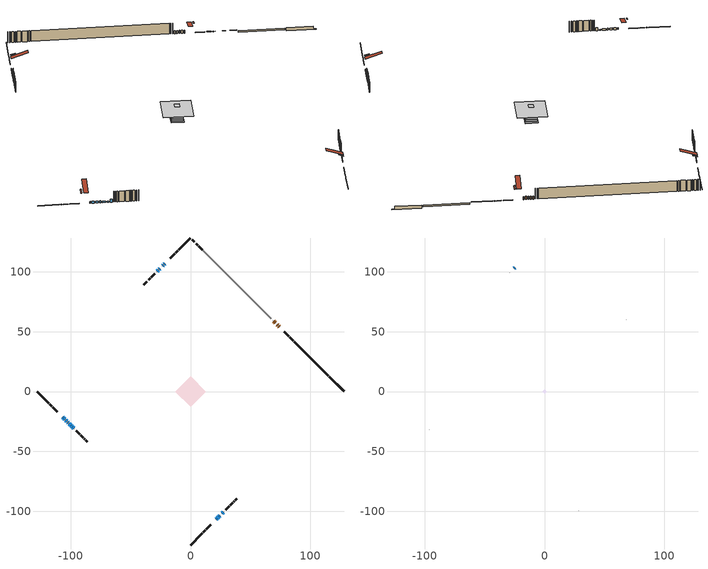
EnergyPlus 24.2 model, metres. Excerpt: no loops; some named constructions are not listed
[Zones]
conditioned space
 floor adiabatic (Floor2 construction): -4.8,0 0,4.8 4.8,0 0,-4.8 z0.61
 floor adiabatic (AdiabaticFloorConstruction): -12.67,0 0,12.67 12.67,0 0,-12.67 z5.49
 floor foundation (Slab1 construction): -5.38,0 0,5.38 5.38,0 0,-5.38 z-1.52
 floor foundation (Slab2 construction): -4.8,0.03 -0.03,4.8 4.8,-0.03 0.03,-4.8 z-0.65
 floor foundation (Slab3 construction): -1.49,0 0,1.49 1.49,0 0,-1.49 z0
 wall outside (RimJoist1 construction): 0,-128.34 8.91,-119.43 / -128.34,0 -119.43,-8.91 / 0,128.34 -8.91,119.43 / 95.48,32.85 86.58,41.76 z0.61:0.91
 wall outside (RimJoist3 construction): 9.56,-118.77 9.91,-118.42 / -118.77,-9.56 -118.42,-9.91 / -9.56,118.77 -9.91,118.42 / 85.92,42.42 85.57,42.76 z0.61:0.91
 wall outside (RimJoist4 construction): 10.57,-117.77 12.54,-115.8 / -117.77,-10.57 -115.8,-12.54 / -10.57,117.77 -12.54,115.8 / 84.92,43.42 82.95,45.39 z0.61:0.91
 wall outside (RimJoist5 construction): 13.19,-115.14 17.13,-111.21 / -115.14,-13.19 -111.21,-17.13 / -13.19,115.14 -17.13,111.21 / 82.29,46.05 78.36,49.98 z0.61:0.91
 wall outside (AdiabaticWallConstruction 1): 74.03,54.3 73.68,54.65 / 73.03,55.31 72.51,55.82 / 71.86,56.48 71.64,56.7 / 70.98,57.35 70.6,57.73 / 69.95,58.39 69.57,58.77 z0.61:2.64
 wall outside (AdiabaticWallConstruction): 21.45,-106.88 21.78,-106.56 / -101.56,-26.77 -100.27,-28.07 z0.61:1.53; -21.45,106.88 -22.07,106.27 / -106.88,-21.45 -106.56,-21.78 / -105.9,-22.43 -104.93,-23.4 / -104.27,-24.06 -103.3,-25.03 / -102.65,-25.69 -102.22,-26.12 / -23.92,104.42 -24.24,104.09 / -25.88,102.46 -26.26,102.08 / 25.15,-103.19 25.38,-102.96 / 26.03,-102.3 26.08,-102.25 z0.61:1.83; -22.72,105.61 -23.26,105.07 / 22.43,-105.9 23.51,-104.82 / -26.91,101.42 -27.88,100.45 / -98.31,-30.03 -97.59,-30.75 z0.61:2.44; 24.17,-104.17 24.49,-103.84 z0.61:1.07; -99.61,-28.72 -98.96,-29.37 z0.61:1.22; 26.74,-101.6 27.38,-100.95 z0.61:2.74
 wall outside (Wall10 construction): 28.04,-100.3 28.08,-100.25 / -96.93,-31.4 -96.89,-31.44 / -28.54,99.8 -28.58,99.76 / 68.91,59.42 68.87,59.47 z0.61:7.93
 wall outside (Wall1 construction): 29.4,-98.94 29.69,-98.64 / -95.57,-32.76 -95.28,-33.06 / -29.9,98.44 -30.19,98.14 / 9.74,118.6 9.44,118.89 z0.61:7.93
 wall outside (Wall2 construction): 30.35,-97.98 32.44,-95.89 / -94.62,-33.71 -92.53,-35.8 / -30.85,97.49 -32.94,95.4 / 8.78,119.55 6.69,121.64 z0.61:7.93
 wall outside (Wall3 construction): 33.1,-95.24 34.43,-93.9 / -91.87,-36.46 -90.54,-37.79 / -33.6,94.74 -34.93,93.41 / 6.04,122.3 4.7,123.63 z0.61:7.93
 wall outside (Wall4 construction): 35.09,-93.25 35.35,-92.99 / -89.88,-38.45 -89.62,-38.71 / -35.59,92.75 -35.85,92.49 / 4.05,124.29 3.79,124.55 z0.61:7.93
 wall outside (Wall6 construction): 36,-92.33 36.75,-91.58 / -88.97,-39.37 -88.22,-40.11 / -36.5,91.83 -37.25,91.09 / 3.13,125.2 2.38,125.95 z0.61:7.93
 wall outside (Wall8 construction): 37.41,-90.93 37.67,-90.67 / -87.56,-40.77 -87.3,-41.03 / -37.91,90.43 -38.17,90.17 / 1.73,126.61 1.47,126.87 z0.61:7.93
 wall outside (Wall9 construction): 38.32,-90.01 38.48,-89.86 / -86.65,-41.69 -86.49,-41.84 / -38.82,89.51 -38.98,89.36 / 0.81,127.53 0.66,127.68 z0.61:7.93
 wall foundation (FoundationWall1 construction): 115.98,12.36,-1.52 115.98,12.36,0.61 127.1,1.24,0.61 127.1,1.24,-1.29 128.34,0,-1.29 128.34,0,-1.52
 wall foundation (FoundationWall2 construction): 115.32,13.01 96.14,32.19 z-0.65:0.35
 wall adiabatic (Wall12 construction): 67.55,60.78 10.39,117.94 z0.61:7.93
 window (WindowConstruction): 21.45,-106.88 21.78,-106.56 z0.61:1.52
 window (WindowConstruction 14): -21.45,106.88 -22.06,106.27 z0.61:1.83
 window (WindowConstruction 15): -106.88,-21.45 -106.56,-21.78 z0.61:1.83
 window (WindowConstruction 5): -105.9,-22.43 -104.93,-23.4 z0.61:1.83
 window (WindowConstruction 6): -104.27,-24.06 -103.3,-25.03 z0.61:1.83
 window (WindowConstruction 7): -22.72,105.61 -23.26,105.07 z0.61:2.44
 window (WindowConstruction 8): 22.43,-105.9 23.51,-104.82 z0.61:2.44
 window (WindowConstruction 9): -102.65,-25.69 -102.22,-26.12 z0.61:1.83
 window (WindowConstruction 10): -23.92,104.42 -24.24,104.09 z0.61:1.83
 window (WindowConstruction 1): 24.17,-104.17 24.49,-103.84 z0.61:1.07
 window (WindowConstruction 16): -101.56,-26.78 -100.27,-28.07 z0.61:1.52
 window (WindowConstruction 17): -99.61,-28.73 -98.96,-29.37 z0.61:1.22
 window (WindowConstruction 11): -25.88,102.46 -26.26,102.08 z0.61:1.83
 window (WindowConstruction 12): 25.15,-103.19 25.38,-102.96 z0.61:1.83
 window (WindowConstruction 13): 26.03,-102.3 26.08,-102.26 z0.61:1.83
 window (WindowConstruction 2): -26.91,101.42 -27.88,100.45 z0.61:2.44
 window (WindowConstruction 3): 26.74,-101.6 27.38,-100.95 z0.61:2.74
 window (WindowConstruction 4): -98.31,-30.03 -97.59,-30.75 z0.61:2.44
 door (Door): 74.03,54.31 73.68,54.65 z0.61:2.64
 door (Door 1): 73.03,55.31 72.52,55.82 z0.61:2.64
 door (Door 2): 71.86,56.48 71.64,56.7 z0.61:2.64
 door (Door 3): 70.98,57.35 70.6,57.73 z0.61:2.64
 door (Door 4): 69.95,58.39 69.57,58.77 z0.61:2.64
 ceiling adiabatic (AdiabaticFloorConstruction): 0,-12.67 12.67,0 0,12.67 -12.67,0 z5.49
 roof outside (Roof2 construction): 20.8,-107.54,7.93 13.8,-100.54,11.22 11.96,-102.39,11.22 18.95,-109.38,7.93; -107.54,-20.8,7.93 -100.54,-13.8,11.22 -102.39,-11.96,11.22 -109.38,-18.95,7.93; -20.8,107.54,7.93 -13.8,100.54,11.22 -11.96,102.39,11.22 -18.95,109.38,7.93; 74.69,53.65,7.93 67.69,46.65,11.22 69.53,44.81,11.22 76.53,51.8,7.93
attic - vented
 floor to conditioned space (Floor1 construction Reversed): -2,0 0,2 2,0 0,-2 z7.93
 wall outside (AdiabaticWallConstruction): -24.9,103.44 -25.22,103.11 z0.61:1.83
 wall outside (Wall11 construction): 28.74,-99.6 28.74,-99.59 / -96.23,-32.1 -96.23,-32.11 / -29.24,99.1 -29.24,99.09 / 68.21,60.12 68.21,60.13 z0.61:7.93
 window (WindowConstruction 18): -24.9,103.44 -25.22,103.11 z0.61:1.83
 roof outside (Roof1 construction): 18.3,-110.04,7.93 16.35,-108.09,8.84 15.84,-108.6,8.84 17.78,-110.55,7.93; -110.04,-18.3,7.93 -108.09,-16.35,8.84 -108.6,-15.84,8.84 -110.55,-17.78,7.93; -18.3,110.04,7.93 -16.35,108.09,8.84 -15.84,108.6,8.84 -17.78,110.55,7.93; 77.19,51.15,7.93 75.24,49.2,8.84 75.75,48.69,8.84 77.7,50.64,7.93
[Schedule:Day:Interval]
clothes dryer exhaust 0 schedule day: No, 01:00, 0.123457, 02:00, 0.0740741, 03:00, 0.0493827, 04:00, 0.0246914, 05:00, 0.0493827, 06:00, 0.0740741, 07:00, 0.197531, 08:00, 0.395062, 09:00, 0.592593, 10:00, 0.839506, 11:00, 0.962963, 12:00, 1, 13:00, 0.91358, 14:00, 0.82716, 15:00, 0.716049, 16:00, 0.753086, 17:00, 0.679012, 18:00, 0.666667, 20:00, 0.62963, 21:00, 0.641975, 22:00, 0.666667, 23:00, 0.54321, 24:00, 0.296296
clothes dryer exhaust 0 schedule default day; cooling season schedule day; cooling season schedule day 2; cooling season schedule default day; exterior lighting schedule default day; natural vent schedule default day: No, 24:00, 0
cooling season schedule day 1: No, 24:00, 1
exterior lighting schedule day 10: No, 01:00, 0.552381, 03:00, 0.510952, 05:00, 0.483333, 06:00, 0.538571, 07:00, 0.607619, 08:00, 0.56619, 09:00, 0.428095, 10:00, 0.345238, 12:00, 0.331429, 13:00, 0.345238, 14:00, 0.386667, 15:00, 0.414286, 16:00, 0.483333, 17:00, 0.607619, 18:00, 0.773333, 19:00, 0.88381, 20:00, 0.939048, 21:00, 0.966667, 22:00, 0.897619, 23:00, 0.773333, 24:00, 0.649048
exterior lighting schedule day 11: No, 01:00, 0.571429, 03:00, 0.528571, 05:00, 0.5, 06:00, 0.557143, 07:00, 0.628571, 08:00, 0.585714, 09:00, 0.442857, 10:00, 0.357143, 12:00, 0.342857, 13:00, 0.357143, 14:00, 0.4, 15:00, 0.428571, 16:00, 0.5, 17:00, 0.628571, 18:00, 0.8, 19:00, 0.914286, 20:00, 0.971429, 21:00, 1, 22:00, 0.928571, 23:00, 0.8, 24:00, 0.671429
exterior lighting schedule day 3: No, 01:00, 0.442857, 03:00, 0.409643, 05:00, 0.3875, 06:00, 0.431786, 07:00, 0.487143, 08:00, 0.453929, 09:00, 0.343214, 10:00, 0.276786, 12:00, 0.265714, 13:00, 0.276786, 14:00, 0.31, 15:00, 0.332143, 16:00, 0.3875, 17:00, 0.487143, 18:00, 0.62, 19:00, 0.708571, 20:00, 0.752857, 21:00, 0.775, 22:00, 0.719643, 23:00, 0.62, 24:00, 0.520357
exterior lighting schedule day 4: No, 01:00, 0.4, 03:00, 0.37, 05:00, 0.35, 06:00, 0.39, 07:00, 0.44, 08:00, 0.41, 09:00, 0.31, 10:00, 0.25, 12:00, 0.24, 13:00, 0.25, 14:00, 0.28, 15:00, 0.3, 16:00, 0.35, 17:00, 0.44, 18:00, 0.56, 19:00, 0.64, 20:00, 0.68, 21:00, 0.7, 22:00, 0.65, 23:00, 0.56, 24:00, 0.47
exterior lighting schedule day 5: No, 01:00, 0.380952, 03:00, 0.352381, 05:00, 0.333333, 06:00, 0.371429, 07:00, 0.419048, 08:00, 0.390476, 09:00, 0.295238, 10:00, 0.238095, 12:00, 0.228571, 13:00, 0.238095, 14:00, 0.266667, 15:00, 0.285714, 16:00, 0.333333, 17:00, 0.419048, 18:00, 0.533333, 19:00, 0.609524, 20:00, 0.647619, 21:00, 0.666667, 22:00, 0.619048, 23:00, 0.533333, 24:00, 0.447619
exterior lighting schedule day 6: No, 01:00, 0.390476, 03:00, 0.36119, 05:00, 0.341667, 06:00, 0.380714, 07:00, 0.429524, 08:00, 0.400238, 09:00, 0.302619, 10:00, 0.244048, 12:00, 0.234286, 13:00, 0.244048, 14:00, 0.273333, 15:00, 0.292857, 16:00, 0.341667, 17:00, 0.429524, 18:00, 0.546667, 19:00, 0.624762, 20:00, 0.66381, 21:00, 0.683333, 22:00, 0.634524, 23:00, 0.546667, 24:00, 0.45881
exterior lighting schedule day 7: No, 01:00, 0.419048, 03:00, 0.387619, 05:00, 0.366667, 06:00, 0.408571, 07:00, 0.460952, 08:00, 0.429524, 09:00, 0.324762, 10:00, 0.261905, 12:00, 0.251429, 13:00, 0.261905, 14:00, 0.293333, 15:00, 0.314286, 16:00, 0.366667, 17:00, 0.460952, 18:00, 0.586667, 19:00, 0.670476, 20:00, 0.712381, 21:00, 0.733333, 22:00, 0.680952, 23:00, 0.586667, 24:00, 0.492381
exterior lighting schedule day 8: No, 01:00, 0.466667, 03:00, 0.431667, 05:00, 0.408333, 06:00, 0.455, 07:00, 0.513333, 08:00, 0.478333, 09:00, 0.361667, 10:00, 0.291667, 12:00, 0.28, 13:00, 0.291667, 14:00, 0.326667, 15:00, 0.35, 16:00, 0.408333, 17:00, 0.513333, 18:00, 0.653333, 19:00, 0.746667, 20:00, 0.793333, 21:00, 0.816667, 22:00, 0.758333, 23:00, 0.653333, 24:00, 0.548333
exterior lighting schedule day 9: No, 01:00, 0.509524, 03:00, 0.47131, 05:00, 0.445833, 06:00, 0.496786, 07:00, 0.560476, 08:00, 0.522262, 09:00, 0.394881, 10:00, 0.318452, 12:00, 0.305714, 13:00, 0.318452, 14:00, 0.356667, 15:00, 0.382143, 16:00, 0.445833, 17:00, 0.560476, 18:00, 0.713333, 19:00, 0.815238, 20:00, 0.86619, 21:00, 0.891667, 22:00, 0.827976, 23:00, 0.713333, 24:00, 0.59869
[Schedule:Week:Daily]
clothes dryer exhaust 0 schedule Week Rule - Jan1-Dec31: clothes dryer exhaust 0 schedule day, clothes dryer exhaust 0 schedule day, clothes dryer exhaust 0 schedule day, clothes dryer exhaust 0 schedule day, clothes dryer exhaust 0 schedule day, clothes dryer exhaust 0 schedule day, clothes dryer exhaust 0 schedule day, clothes dryer exhaust 0 schedule default day, clothes dryer exhaust 0 schedule default day, clothes dryer exhaust 0 schedule default day, clothes dryer exhaust 0 schedule default day, clothes dryer exhaust 0 schedule default day
cooling season schedule Week Rule - Jan1-May26: cooling season schedule day, cooling season schedule day, cooling season schedule day, cooling season schedule day, cooling season schedule day, cooling season schedule day, cooling season schedule day, cooling season schedule default day, cooling season schedule default day, cooling season schedule default day, cooling season schedule default day, cooling season schedule default day
cooling season schedule Week Rule - May27-Jun2: cooling season schedule day, cooling season schedule day, cooling season schedule day, cooling season schedule day, cooling season schedule day, cooling season schedule day 1, cooling season schedule day 1, cooling season schedule default day, cooling season schedule default day, cooling season schedule default day, cooling season schedule default day, cooling season schedule default day
cooling season schedule Week Rule - Jun3-Sep29: cooling season schedule day 1, cooling season schedule day 1, cooling season schedule day 1, cooling season schedule day 1, cooling season schedule day 1, cooling season schedule day 1, cooling season schedule day 1, cooling season schedule default day, cooling season schedule default day, cooling season schedule default day, cooling season schedule default day, cooling season schedule default day
cooling season schedule Week Rule - Sep30-Oct6: cooling season schedule day 1, cooling season schedule day 2, cooling season schedule day 2, cooling season schedule day 2, cooling season schedule day 2, cooling season schedule day 2, cooling season schedule day 2, cooling season schedule default day, cooling season schedule default day, cooling season schedule default day, cooling season schedule default day, cooling season schedule default day
cooling season schedule Week Rule - Oct7-Dec31: cooling season schedule day 2, cooling season schedule day 2, cooling season schedule day 2, cooling season schedule day 2, cooling season schedule day 2, cooling season schedule day 2, cooling season schedule day 2, cooling season schedule default day, cooling season schedule default day, cooling season schedule default day, cooling season schedule default day, cooling season schedule default day
exterior lighting schedule Week Rule - Apr1-Apr28: exterior lighting schedule day 3, exterior lighting schedule day 3, exterior lighting schedule day 3, exterior lighting schedule day 3, exterior lighting schedule day 3, exterior lighting schedule day 3, exterior lighting schedule day 3, exterior lighting schedule default day, exterior lighting schedule default day, exterior lighting schedule default day, exterior lighting schedule default day, exterior lighting schedule default day
exterior lighting schedule Week Rule - Apr29-May5: exterior lighting schedule day 3, exterior lighting schedule day 3, exterior lighting schedule day 4, exterior lighting schedule day 4, exterior lighting schedule day 4, exterior lighting schedule day 4, exterior lighting schedule day 4, exterior lighting schedule default day, exterior lighting schedule default day, exterior lighting schedule default day, exterior lighting schedule default day, exterior lighting schedule default day
exterior lighting schedule Week Rule - May6-May26: exterior lighting schedule day 4, exterior lighting schedule day 4, exterior lighting schedule day 4, exterior lighting schedule day 4, exterior lighting schedule day 4, exterior lighting schedule day 4, exterior lighting schedule day 4, exterior lighting schedule default day, exterior lighting schedule default day, exterior lighting schedule default day, exterior lighting schedule default day, exterior lighting schedule default day
exterior lighting schedule Week Rule - May27-Jun2: exterior lighting schedule day 4, exterior lighting schedule day 4, exterior lighting schedule day 4, exterior lighting schedule day 4, exterior lighting schedule day 4, exterior lighting schedule day 5, exterior lighting schedule day 5, exterior lighting schedule default day, exterior lighting schedule default day, exterior lighting schedule default day, exterior lighting schedule default day, exterior lighting schedule default day
exterior lighting schedule Week Rule - Jun3-Jun30: exterior lighting schedule day 5, exterior lighting schedule day 5, exterior lighting schedule day 5, exterior lighting schedule day 5, exterior lighting schedule day 5, exterior lighting schedule day 5, exterior lighting schedule day 5, exterior lighting schedule default day, exterior lighting schedule default day, exterior lighting schedule default day, exterior lighting schedule default day, exterior lighting schedule default day
exterior lighting schedule Week Rule - Jul1-Jul28: exterior lighting schedule day 6, exterior lighting schedule day 6, exterior lighting schedule day 6, exterior lighting schedule day 6, exterior lighting schedule day 6, exterior lighting schedule day 6, exterior lighting schedule day 6, exterior lighting schedule default day, exterior lighting schedule default day, exterior lighting schedule default day, exterior lighting schedule default day, exterior lighting schedule default day
exterior lighting schedule Week Rule - Jul29-Aug4: exterior lighting schedule day 6, exterior lighting schedule day 6, exterior lighting schedule day 6, exterior lighting schedule day 7, exterior lighting schedule day 7, exterior lighting schedule day 7, exterior lighting schedule day 7, exterior lighting schedule default day, exterior lighting schedule default day, exterior lighting schedule default day, exterior lighting schedule default day, exterior lighting schedule default day
exterior lighting schedule Week Rule - Aug5-Aug25: exterior lighting schedule day 7, exterior lighting schedule day 7, exterior lighting schedule day 7, exterior lighting schedule day 7, exterior lighting schedule day 7, exterior lighting schedule day 7, exterior lighting schedule day 7, exterior lighting schedule default day, exterior lighting schedule default day, exterior lighting schedule default day, exterior lighting schedule default day, exterior lighting schedule default day
exterior lighting schedule Week Rule - Aug26-Sep1: exterior lighting schedule day 7, exterior lighting schedule day 7, exterior lighting schedule day 7, exterior lighting schedule day 7, exterior lighting schedule day 7, exterior lighting schedule day 7, exterior lighting schedule day 8, exterior lighting schedule default day, exterior lighting schedule default day, exterior lighting schedule default day, exterior lighting schedule default day, exterior lighting schedule default day
exterior lighting schedule Week Rule - Sep2-Sep29: exterior lighting schedule day 8, exterior lighting schedule day 8, exterior lighting schedule day 8, exterior lighting schedule day 8, exterior lighting schedule day 8, exterior lighting schedule day 8, exterior lighting schedule day 8, exterior lighting schedule default day, exterior lighting schedule default day, exterior lighting schedule default day, exterior lighting schedule default day, exterior lighting schedule default day
exterior lighting schedule Week Rule - Sep30-Oct6: exterior lighting schedule day 8, exterior lighting schedule day 9, exterior lighting schedule day 9, exterior lighting schedule day 9, exterior lighting schedule day 9, exterior lighting schedule day 9, exterior lighting schedule day 9, exterior lighting schedule default day, exterior lighting schedule default day, exterior lighting schedule default day, exterior lighting schedule default day, exterior lighting schedule default day
exterior lighting schedule Week Rule - Oct7-Oct27: exterior lighting schedule day 9, exterior lighting schedule day 9, exterior lighting schedule day 9, exterior lighting schedule day 9, exterior lighting schedule day 9, exterior lighting schedule day 9, exterior lighting schedule day 9, exterior lighting schedule default day, exterior lighting schedule default day, exterior lighting schedule default day, exterior lighting schedule default day, exterior lighting schedule default day
exterior lighting schedule Week Rule - Oct28-Nov3: exterior lighting schedule day 9, exterior lighting schedule day 9, exterior lighting schedule day 9, exterior lighting schedule day 9, exterior lighting schedule day 10, exterior lighting schedule day 10, exterior lighting schedule day 10, exterior lighting schedule default day, exterior lighting schedule default day, exterior lighting schedule default day, exterior lighting schedule default day, exterior lighting schedule default day
exterior lighting schedule Week Rule - Nov4-Nov24: exterior lighting schedule day 10, exterior lighting schedule day 10, exterior lighting schedule day 10, exterior lighting schedule day 10, exterior lighting schedule day 10, exterior lighting schedule day 10, exterior lighting schedule day 10, exterior lighting schedule default day, exterior lighting schedule default day, exterior lighting schedule default day, exterior lighting schedule default day, exterior lighting schedule default day
exterior lighting schedule Week Rule - Nov25-Dec1: exterior lighting schedule day 10, exterior lighting schedule day 10, exterior lighting schedule day 10, exterior lighting schedule day 10, exterior lighting schedule day 10, exterior lighting schedule day 10, exterior lighting schedule day 11, exterior lighting schedule default day, exterior lighting schedule default day, exterior lighting schedule default day, exterior lighting schedule default day, exterior lighting schedule default day
exterior lighting schedule Week Rule - Dec2-Dec31: exterior lighting schedule day 11, exterior lighting schedule day 11, exterior lighting schedule day 11, exterior lighting schedule day 11, exterior lighting schedule day 11, exterior lighting schedule day 11, exterior lighting schedule day 11, exterior lighting schedule default day, exterior lighting schedule default day, exterior lighting schedule default day, exterior lighting schedule default day, exterior lighting schedule default day
natural vent schedule Week Rule - Jan1-Dec31: natural vent schedule default day, natural vent schedule default day, natural vent schedule default day, natural vent schedule default day, natural vent schedule default day, natural vent schedule default day, natural vent schedule default day, natural vent schedule default day, natural vent schedule default day, natural vent schedule default day, natural vent schedule default day, natural vent schedule default day
[Schedule:Year]
clothes dryer exhaust 0 schedule: clothes dryer exhaust 0 schedule Week Rule - Jan1-Dec31, 1, 1, 12, 31
cooling season schedule: cooling season schedule Week Rule - Jan1-May26, 1, 1, 5, 26, cooling season schedule Week Rule - May27-Jun2, 5, 27, 6, 2, cooling season schedule Week Rule - Jun3-Sep29, 6, 3, 9, 29, cooling season schedule Week Rule - Sep30-Oct6, 9, 30, 10, 6, cooling season schedule Week Rule - Oct7-Dec31, 10, 7, 12, 31
natural vent schedule: natural vent schedule Week Rule - Jan1-Dec31, 1, 1, 12, 31
